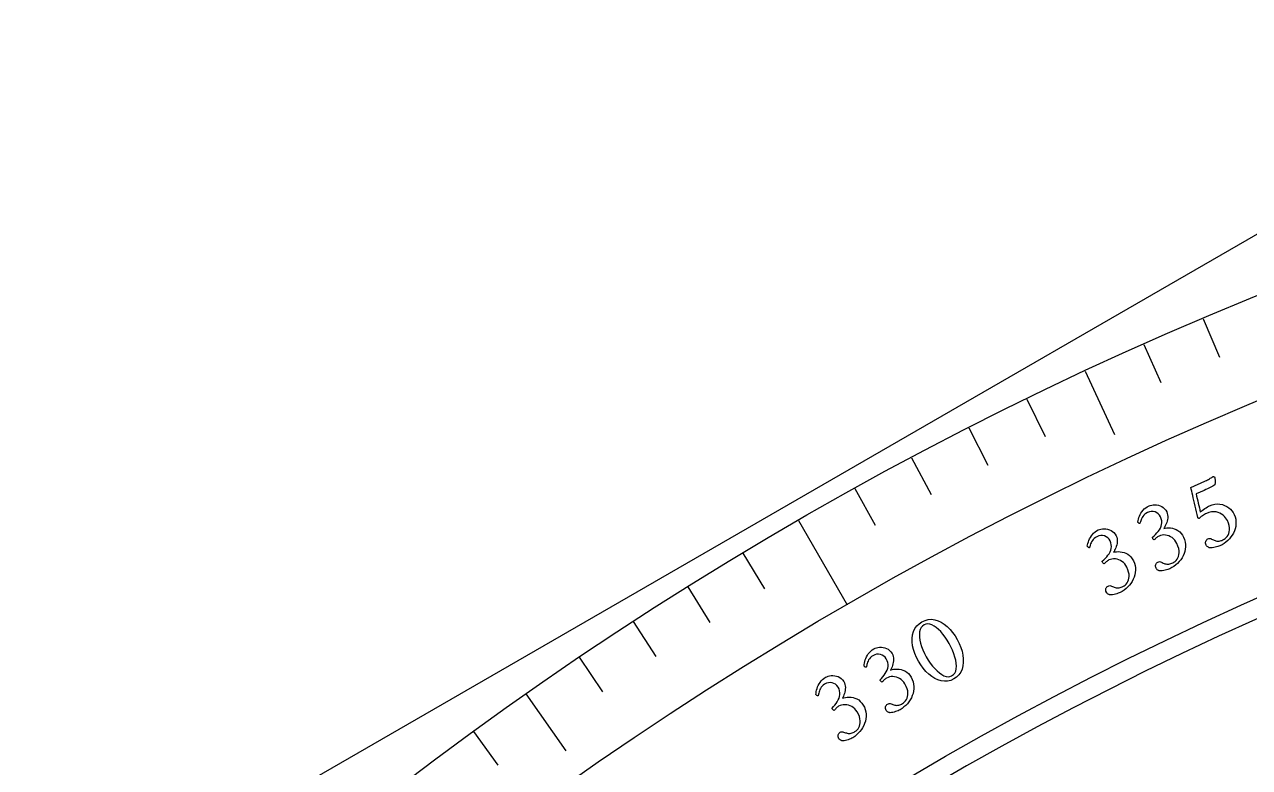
# Model space of a CAD drawing. Header units: millimetres. Extents: x -105 to 105, y -105 to 128.
# Drawn here: x -74.06 to -39.51, y 83.49 to 104.46 of the extents above; entities that cross this region are included whole.
import ezdxf

# ---------------------------------------------------------------- set-up
doc = ezdxf.new("R2010")
doc.units = ezdxf.units.MM
for name, color, linetype in [('CUT_INNER', 6, 'Continuous'), ('CUT_OUTER', 1, 'Continuous'), ('ENGRAVE', 7, 'Continuous'), ('ENGRAVE_FINE', 8, 'Continuous'), ('TEXT', 5, 'Continuous')]:
    doc.layers.add(name, color=color, linetype=linetype)

msp = doc.modelspace()

# ---------------------------------------------------------------- linework, layer by layer
at = {"layer": 'CUT_INNER'}
msp.add_arc((0, 0), 96.075, 98.085938, 87.539062, dxfattribs=at)
at = {"layer": 'CUT_OUTER'}
msp.add_lwpolyline([(30.8079, 103.6071), (32.4928, 102.4838), (76.8653, 76.8653), (105, 28.1347), (105, -28.1347), (76.8653, -76.8653), (28.1347, -105), (-28.1347, -105), (-76.8653, -76.8653), (-105, -28.1347), (-105, 28.1347), (-76.8653, 76.8653), (-32.6892, 102.3704), (-32.4055, 102.6778), (-32.4029, 102.6804), (-32.3998, 102.6824), (-30.8138, 103.6069)], dxfattribs=at)
at = {"layer": 'ENGRAVE'}
for points in [[(-44.1486, 94.677), (-43.3188, 92.8975)], [(-52.2323, 90.4689), (-50.8578, 88.0883)], [(-59.9184, 85.5723), (-58.7922, 83.9639)]]:
    msp.add_lwpolyline(points, dxfattribs=at)
for radius in [104.4645, 101.7156, 96.6105]:
    msp.add_circle((0, 0), radius, dxfattribs=at)
at = {"layer": 'ENGRAVE_FINE'}
for points in [[(-40.8175, 96.1601), (-40.3572, 95.0756)], [(-42.4895, 95.4331), (-42.0104, 94.3568)], [(-45.7942, 93.8921), (-45.2778, 92.8332)], [(-47.4259, 93.0786), (-46.891, 92.0289)], [(-49.0431, 92.2367), (-48.49, 91.1965)], [(-50.6454, 91.3667), (-50.0742, 90.3363)], [(-53.8032, 89.5436), (-53.1964, 88.5337)], [(-55.3578, 88.5909), (-54.7335, 87.5918)], [(-56.8954, 87.6113), (-56.2538, 86.6233)], [(-58.4158, 86.605), (-57.757, 85.6283)], [(-61.4027, 84.5136), (-60.7102, 83.5605)]]:
    msp.add_lwpolyline(points, dxfattribs=at)
at = {"layer": 'TEXT'}
for points in [[(-40.6439, 90.8795), (-40.5666, 90.9087), (-40.4914, 90.9266), (-40.4182, 90.933), (-40.3471, 90.9281), (-40.2791, 90.9138), (-40.2154, 90.8921), (-40.1559, 90.8631), (-40.1007, 90.8268), (-40.0512, 90.7848), (-40.0087, 90.7386), (-39.9733, 90.6883), (-39.9449, 90.634), (-39.9196, 90.5668), (-39.9029, 90.4996), (-39.8948, 90.4325), (-39.8954, 90.3653), (-39.9034, 90.2992), (-39.9178, 90.235), (-39.9387, 90.1728), (-39.966, 90.1125), (-39.9989, 90.0548), (-40.0366, 90.0004), (-40.0791, 89.9492), (-40.1264, 89.9013), (-40.1775, 89.8574), (-40.2316, 89.8181), (-40.2885, 89.7835), (-40.3483, 89.7537), (-40.3756, 89.7425), (-40.4068, 89.7317), (-40.4421, 89.7214), (-40.4814, 89.7114), (-40.5222, 89.7032), (-40.5622, 89.6979), (-40.6013, 89.6956), (-40.6396, 89.6963), (-40.648, 89.6989), (-40.659, 89.7036), (-40.6725, 89.7104), (-40.6885, 89.7192), (-40.7046, 89.7299), (-40.7182, 89.7421), (-40.7292, 89.7558), (-40.7378, 89.7711), (-40.7478, 89.7988), (-40.7525, 89.8257), (-40.7518, 89.8518), (-40.7457, 89.8771), (-40.7353, 89.9002), (-40.7218, 89.9194), (-40.7052, 89.9348), (-40.6854, 89.9463), (-40.659, 89.9552), (-40.633, 89.9575), (-40.6075, 89.9534), (-40.5826, 89.9428), (-40.5581, 89.9296), (-40.5339, 89.9177), (-40.5101, 89.9069), (-40.4867, 89.8975), (-40.4593, 89.889), (-40.4314, 89.8841), (-40.4029, 89.883), (-40.3739, 89.8854), (-40.345, 89.8906), (-40.3172, 89.8976), (-40.2904, 89.9063), (-40.2645, 89.9168), (-40.2309, 89.9347), (-40.1992, 89.9577), (-40.1695, 89.9855), (-40.1418, 90.0183), (-40.1179, 90.056), (-40.0996, 90.0989), (-40.087, 90.1469), (-40.0801, 90.2), (-40.0807, 90.2581), (-40.0906, 90.3211), (-40.1099, 90.3889), (-40.1385, 90.4616), (-40.1598, 90.5025), (-40.1866, 90.5419), (-40.219, 90.5798), (-40.257, 90.6163), (-40.3002, 90.6489), (-40.3481, 90.6754), (-40.4008, 90.6957), (-40.4582, 90.7099), (-40.5202, 90.7153), (-40.5864, 90.7094), (-40.6567, 90.692), (-40.7313, 90.6633), (-40.7544, 90.652), (-40.7804, 90.6376), (-40.8095, 90.62), (-40.8415, 90.5992), (-40.8725, 90.5777), (-40.8981, 90.5579), (-40.9185, 90.54), (-40.9336, 90.5238), (-40.9379, 90.5227), (-40.9427, 90.5233), (-40.948, 90.5254), (-40.9539, 90.5291), (-40.9596, 90.5339), (-40.9645, 90.5392), (-40.9687, 90.5451), (-40.9721, 90.5515), (-40.9906, 90.6318), (-41.0091, 90.712), (-41.0275, 90.7923), (-41.0459, 90.8726), (-41.064, 90.9516), (-41.0815, 91.0278), (-41.0982, 91.1012), (-41.1144, 91.172), (-41.1296, 91.2381), (-41.1438, 91.2976), (-41.1568, 91.3507), (-41.1686, 91.3972), (-40.7777, 91.5722), (-40.7505, 91.5847), (-40.7233, 91.5981), (-40.696, 91.6122), (-40.6687, 91.6271), (-40.6425, 91.642), (-40.6189, 91.6561), (-40.5976, 91.6692), (-40.5788, 91.6814), (-40.5635, 91.6917), (-40.5525, 91.6991), (-40.5459, 91.7035), (-40.5437, 91.705), (-40.5355, 91.704), (-40.5279, 91.7032), (-40.5209, 91.7024), (-40.5147, 91.7018), (-40.5092, 91.7006), (-40.5045, 91.6982), (-40.5008, 91.6946), (-40.498, 91.6899), (-40.4961, 91.684), (-40.494, 91.6744), (-40.4917, 91.661), (-40.4891, 91.644), (-40.4868, 91.6245), (-40.4851, 91.6037), (-40.4841, 91.5815), (-40.4837, 91.5581), (-40.4843, 91.5346), (-40.4864, 91.512), (-40.4899, 91.4904), (-40.4949, 91.4697), (-40.5222, 91.4544), (-40.5522, 91.4379), (-40.5849, 91.4201), (-40.6203, 91.4012), (-40.659, 91.3812), (-40.7012, 91.3604), (-40.7472, 91.3387), (-40.7969, 91.3161), (-41.0189, 91.2166), (-41.0044, 91.152), (-40.9895, 91.0869), (-40.9741, 91.0215), (-40.9584, 90.9556), (-40.9428, 90.8902), (-40.9281, 90.8263), (-40.9142, 90.7638), (-40.9012, 90.7028), (-40.8768, 90.7261), (-40.8478, 90.7506), (-40.8142, 90.776), (-40.7761, 90.8025), (-40.7374, 90.8276), (-40.7025, 90.8488), (-40.6713, 90.8661), (-40.6439, 90.8795)], [(-42.3482, 90.8793), (-42.3125, 90.893), (-42.2729, 90.9026), (-42.2293, 90.9082), (-42.1819, 90.9097), (-42.1329, 90.9062), (-42.0846, 90.8969), (-42.0372, 90.8817), (-41.9906, 90.8607), (-41.947, 90.8331), (-41.9089, 90.7982), (-41.8762, 90.7558), (-41.8489, 90.7062), (-41.8328, 90.6645), (-41.8227, 90.6221), (-41.8186, 90.5789), (-41.8204, 90.535), (-41.8268, 90.4914), (-41.8362, 90.4492), (-41.8487, 90.4085), (-41.8643, 90.3691), (-41.8812, 90.3321), (-41.8979, 90.2985), (-41.9143, 90.2682), (-41.9304, 90.2413), (-41.8886, 90.2512), (-41.8431, 90.2567), (-41.794, 90.2578), (-41.7413, 90.2545), (-41.6872, 90.2459), (-41.6341, 90.2309), (-41.5819, 90.2095), (-41.5308, 90.1819), (-41.4828, 90.1469), (-41.4401, 90.1036), (-41.4027, 90.052), (-41.3706, 89.9921), (-41.3442, 89.9254), (-41.3265, 89.8585), (-41.3174, 89.7914), (-41.3168, 89.7243), (-41.3238, 89.658), (-41.3372, 89.5936), (-41.3571, 89.5311), (-41.3835, 89.4704), (-41.4154, 89.4122), (-41.4523, 89.3572), (-41.494, 89.3054), (-41.5405, 89.2567), (-41.591, 89.212), (-41.6443, 89.1718), (-41.7007, 89.1364), (-41.76, 89.1056), (-41.7871, 89.094), (-41.8183, 89.0827), (-41.8534, 89.0718), (-41.8925, 89.0612), (-41.9331, 89.0523), (-41.973, 89.0464), (-42.0121, 89.0435), (-42.0504, 89.0436), (-42.0589, 89.0461), (-42.0699, 89.0506), (-42.0835, 89.0572), (-42.0997, 89.0658), (-42.116, 89.0762), (-42.1297, 89.0881), (-42.141, 89.1017), (-42.1497, 89.1168), (-42.1602, 89.1444), (-42.1653, 89.1712), (-42.165, 89.1973), (-42.1593, 89.2227), (-42.1493, 89.2459), (-42.1361, 89.2654), (-42.1197, 89.281), (-42.1002, 89.2929), (-42.0738, 89.3021), (-42.0479, 89.3049), (-42.0224, 89.3012), (-41.9973, 89.291), (-41.9726, 89.2782), (-41.9482, 89.2666), (-41.9243, 89.2563), (-41.9007, 89.2472), (-41.8732, 89.2391), (-41.8452, 89.2347), (-41.8167, 89.234), (-41.7877, 89.2369), (-41.759, 89.2426), (-41.7312, 89.25), (-41.7046, 89.2591), (-41.6789, 89.27), (-41.6455, 89.2885), (-41.6142, 89.3119), (-41.5849, 89.3402), (-41.5577, 89.3734), (-41.5344, 89.4115), (-41.5169, 89.4547), (-41.505, 89.5029), (-41.4989, 89.5561), (-41.5004, 89.6142), (-41.5113, 89.677), (-41.5317, 89.7445), (-41.5615, 89.8168), (-41.5884, 89.8671), (-41.6199, 89.9115), (-41.6559, 89.9499), (-41.6965, 89.9824), (-41.7401, 90.009), (-41.7854, 90.0298), (-41.8322, 90.0448), (-41.8807, 90.0539), (-41.9291, 90.0569), (-41.9759, 90.0533), (-42.0211, 90.0432), (-42.0646, 90.0265), (-42.0857, 90.0156), (-42.1061, 90.003), (-42.126, 89.9887), (-42.1452, 89.9726), (-42.1631, 89.9567), (-42.1789, 89.943), (-42.1928, 89.9314), (-42.2045, 89.9221), (-42.2168, 89.9299), (-42.2275, 89.9397), (-42.2366, 89.9514), (-42.2443, 89.965), (-42.248, 89.9738), (-42.2504, 89.9816), (-42.2515, 89.9884), (-42.2514, 89.9941), (-42.2063, 90.0317), (-42.1639, 90.0716), (-42.1242, 90.1139), (-42.0872, 90.1585), (-42.0546, 90.205), (-42.0282, 90.2529), (-42.0078, 90.3022), (-41.9936, 90.3528), (-41.987, 90.4047), (-41.9897, 90.4578), (-42.0018, 90.512), (-42.0231, 90.5674), (-42.0507, 90.6151), (-42.0854, 90.6542), (-42.1272, 90.6848), (-42.1761, 90.7068), (-42.229, 90.719), (-42.283, 90.7201), (-42.338, 90.7103), (-42.394, 90.6894), (-42.4333, 90.6681), (-42.4675, 90.6432), (-42.4969, 90.6148), (-42.5212, 90.5828), (-42.5414, 90.5496), (-42.5582, 90.5176), (-42.5717, 90.4867), (-42.5818, 90.457), (-42.5897, 90.4304), (-42.5965, 90.4091), (-42.6023, 90.3929), (-42.607, 90.3818), (-42.6129, 90.3804), (-42.6199, 90.3814), (-42.628, 90.3847), (-42.6372, 90.3903), (-42.6463, 90.3974), (-42.654, 90.4051), (-42.6604, 90.4134), (-42.6655, 90.4224), (-42.6582, 90.4629), (-42.6479, 90.5042), (-42.6344, 90.5463), (-42.6178, 90.5893), (-42.5978, 90.6322), (-42.5742, 90.6739), (-42.547, 90.7144), (-42.5161, 90.7539), (-42.4811, 90.7908), (-42.4414, 90.8241), (-42.3971, 90.8536), (-42.3482, 90.8793)], [(-43.7775, 90.1995), (-43.742, 90.2138), (-43.7025, 90.224), (-43.6591, 90.2303), (-43.6117, 90.2325), (-43.5626, 90.2298), (-43.5142, 90.2213), (-43.4665, 90.2069), (-43.4196, 90.1866), (-43.3756, 90.1597), (-43.337, 90.1253), (-43.3036, 90.0835), (-43.2755, 90.0343), (-43.2588, 89.9929), (-43.248, 89.9506), (-43.2432, 89.9075), (-43.2443, 89.8635), (-43.25, 89.8199), (-43.2588, 89.7776), (-43.2706, 89.7366), (-43.2856, 89.697), (-43.3019, 89.6598), (-43.318, 89.6259), (-43.3339, 89.5953), (-43.3496, 89.5682), (-43.308, 89.5788), (-43.2626, 89.585), (-43.2136, 89.5868), (-43.1608, 89.5844), (-43.1066, 89.5766), (-43.0532, 89.5624), (-43.0007, 89.5419), (-42.9491, 89.5151), (-42.9006, 89.4809), (-42.8572, 89.4382), (-42.819, 89.3872), (-42.786, 89.3279), (-42.7586, 89.2615), (-42.7398, 89.1949), (-42.7296, 89.1281), (-42.728, 89.0609), (-42.7339, 88.9946), (-42.7464, 88.93), (-42.7652, 88.8671), (-42.7906, 88.806), (-42.8217, 88.7473), (-42.8576, 88.6917), (-42.8985, 88.6393), (-42.9443, 88.5899), (-42.994, 88.5443), (-43.0468, 88.5034), (-43.1025, 88.467), (-43.1614, 88.4353), (-43.1883, 88.4233), (-43.2192, 88.4115), (-43.2542, 88.4), (-43.2931, 88.3889), (-43.3336, 88.3793), (-43.3734, 88.3728), (-43.4125, 88.3692), (-43.4508, 88.3687), (-43.4593, 88.3711), (-43.4704, 88.3754), (-43.4841, 88.3818), (-43.5004, 88.3901), (-43.5168, 88.4003), (-43.5307, 88.412), (-43.5422, 88.4254), (-43.5512, 88.4404), (-43.5621, 88.4677), (-43.5677, 88.4945), (-43.5678, 88.5206), (-43.5625, 88.5461), (-43.5529, 88.5695), (-43.54, 88.5891), (-43.5238, 88.605), (-43.5044, 88.6172), (-43.4783, 88.6269), (-43.4524, 88.6301), (-43.4268, 88.6267), (-43.4015, 88.617), (-43.3766, 88.6045), (-43.3521, 88.5933), (-43.328, 88.5834), (-43.3043, 88.5746), (-43.2766, 88.567), (-43.2486, 88.5631), (-43.22, 88.5628), (-43.1911, 88.5662), (-43.1625, 88.5723), (-43.1349, 88.5801), (-43.1083, 88.5897), (-43.0828, 88.6009), (-43.0497, 88.62), (-43.0188, 88.6439), (-42.99, 88.6726), (-42.9633, 88.7063), (-42.9406, 88.7448), (-42.9238, 88.7882), (-42.9127, 88.8366), (-42.9074, 88.8899), (-42.9098, 88.9479), (-42.9217, 89.0105), (-42.9431, 89.0777), (-42.9741, 89.1495), (-43.0018, 89.1994), (-43.034, 89.2433), (-43.0706, 89.2812), (-43.1117, 89.313), (-43.1557, 89.3389), (-43.2013, 89.359), (-43.2484, 89.3732), (-43.297, 89.3816), (-43.3454, 89.3838), (-43.3922, 89.3795), (-43.4372, 89.3686), (-43.4805, 89.3513), (-43.5014, 89.3401), (-43.5216, 89.3272), (-43.5412, 89.3125), (-43.5602, 89.2961), (-43.5778, 89.2799), (-43.5935, 89.266), (-43.6071, 89.2542), (-43.6187, 89.2446), (-43.6311, 89.2523), (-43.6419, 89.2619), (-43.6513, 89.2735), (-43.6591, 89.287), (-43.663, 89.2957), (-43.6655, 89.3035), (-43.6668, 89.3102), (-43.6667, 89.316), (-43.6222, 89.3543), (-43.5805, 89.3949), (-43.5414, 89.4377), (-43.5052, 89.483), (-43.4733, 89.53), (-43.4476, 89.5782), (-43.428, 89.6278), (-43.4146, 89.6787), (-43.4088, 89.7307), (-43.4124, 89.7837), (-43.4253, 89.8377), (-43.4474, 89.8927), (-43.4758, 89.94), (-43.5112, 89.9786), (-43.5534, 90.0085), (-43.6027, 90.0297), (-43.6558, 90.0411), (-43.7098, 90.0414), (-43.7646, 90.0307), (-43.8203, 90.0089), (-43.8592, 89.987), (-43.8931, 89.9616), (-43.9219, 89.9327), (-43.9458, 89.9003), (-43.9654, 89.8668), (-43.9817, 89.8345), (-43.9947, 89.8034), (-44.0043, 89.7736), (-44.0118, 89.7469), (-44.0183, 89.7254), (-44.0238, 89.7091), (-44.0284, 89.698), (-44.0343, 89.6965), (-44.0413, 89.6974), (-44.0495, 89.7005), (-44.0587, 89.706), (-44.0679, 89.7129), (-44.0758, 89.7205), (-44.0823, 89.7287), (-44.0875, 89.7376), (-44.0809, 89.7782), (-44.0712, 89.8197), (-44.0584, 89.862), (-44.0425, 89.9053), (-44.0232, 89.9485), (-44.0002, 89.9905), (-43.9736, 90.0315), (-43.9434, 90.0714), (-43.9089, 90.1089), (-43.8698, 90.1428), (-43.826, 90.173), (-43.7775, 90.1995)], [(-48.7526, 87.6072), (-48.6625, 87.6482), (-48.5718, 87.6714), (-48.4804, 87.6769), (-48.3884, 87.6646), (-48.2974, 87.6368), (-48.2088, 87.5955), (-48.1227, 87.541), (-48.0392, 87.4731), (-47.9596, 87.3941), (-47.8857, 87.3065), (-47.8174, 87.2101), (-47.7546, 87.105), (-47.6998, 86.9955), (-47.6555, 86.886), (-47.6216, 86.7764), (-47.598, 86.6667), (-47.5856, 86.5596), (-47.5854, 86.4575), (-47.5972, 86.3605), (-47.6211, 86.2685), (-47.6581, 86.1842), (-47.7093, 86.1102), (-47.7747, 86.0465), (-47.8544, 85.9931), (-47.9396, 85.9548), (-48.0268, 85.9335), (-48.1161, 85.9293), (-48.2075, 85.9422), (-48.2989, 85.97), (-48.3882, 86.0107), (-48.4755, 86.0644), (-48.5607, 86.131), (-48.642, 86.2085), (-48.7176, 86.2949), (-48.7876, 86.3902), (-48.8518, 86.4944), (-48.908, 86.6032), (-48.9536, 86.7122), (-48.9888, 86.8214), (-49.0134, 86.9309), (-49.0264, 87.0381), (-49.0267, 87.1404), (-49.0144, 87.2377), (-48.9895, 87.3302), (-48.9512, 87.415), (-48.8989, 87.4894), (-48.8327, 87.5535), (-48.7526, 87.6072)], [(-48.6882, 87.522), (-48.7362, 87.4874), (-48.7738, 87.4428), (-48.8008, 87.3883), (-48.8174, 87.3238), (-48.8243, 87.2516), (-48.8222, 87.1736), (-48.811, 87.0899), (-48.7909, 87.0004), (-48.7625, 86.9074), (-48.7263, 86.8128), (-48.6825, 86.7166), (-48.631, 86.6188), (-48.5749, 86.5249), (-48.5159, 86.4379), (-48.4541, 86.3578), (-48.3894, 86.2846), (-48.3238, 86.2198), (-48.2591, 86.1653), (-48.1954, 86.1209), (-48.1326, 86.0868), (-48.0723, 86.0645), (-48.0161, 86.056), (-47.964, 86.0611), (-47.916, 86.0798), (-47.8657, 86.116), (-47.8271, 86.162), (-47.8001, 86.2179), (-47.7849, 86.2836), (-47.7801, 86.3571), (-47.7846, 86.4365), (-47.7982, 86.5216), (-47.8211, 86.6126), (-47.8519, 86.7069), (-47.8893, 86.8022), (-47.9333, 86.8985), (-47.9838, 86.9957), (-48.0396, 87.0908), (-48.0976, 87.1782), (-48.1579, 87.2578), (-48.2204, 87.3297), (-48.2839, 87.3925), (-48.3469, 87.4452), (-48.4093, 87.4876), (-48.4713, 87.5198), (-48.5311, 87.5403), (-48.5872, 87.5475), (-48.6396, 87.5414), (-48.6882, 87.522)], [(-50.1077, 86.8426), (-50.0733, 86.8593), (-50.0347, 86.8724), (-49.9918, 86.8817), (-49.9447, 86.8873), (-49.8955, 86.8882), (-49.8467, 86.8831), (-49.7981, 86.8721), (-49.7498, 86.8553), (-49.704, 86.8316), (-49.663, 86.8), (-49.6268, 86.7607), (-49.5952, 86.7137), (-49.5756, 86.6735), (-49.5618, 86.6321), (-49.5539, 86.5895), (-49.5519, 86.5456), (-49.5545, 86.5016), (-49.5602, 86.4588), (-49.5691, 86.4171), (-49.5811, 86.3765), (-49.5948, 86.3382), (-49.6085, 86.3032), (-49.6222, 86.2717), (-49.6358, 86.2435), (-49.5951, 86.257), (-49.5503, 86.2664), (-49.5015, 86.2718), (-49.4486, 86.2731), (-49.394, 86.2692), (-49.3398, 86.2588), (-49.286, 86.2421), (-49.2326, 86.2191), (-49.1817, 86.1884), (-49.1354, 86.149), (-49.0937, 86.1009), (-49.0565, 86.044), (-49.0244, 85.9798), (-49.0009, 85.9147), (-48.986, 85.8487), (-48.9796, 85.7819), (-48.9808, 85.7153), (-48.9885, 85.6499), (-49.0029, 85.5859), (-49.0238, 85.5231), (-49.0506, 85.4624), (-49.0825, 85.4044), (-49.1195, 85.3491), (-49.1617, 85.2966), (-49.208, 85.2476), (-49.2577, 85.203), (-49.3108, 85.1627), (-49.3672, 85.1269), (-49.3932, 85.113), (-49.4232, 85.099), (-49.4572, 85.0851), (-49.4952, 85.0712), (-49.535, 85.0587), (-49.5742, 85.0494), (-49.6129, 85.0431), (-49.6511, 85.0398), (-49.6597, 85.0416), (-49.6711, 85.0451), (-49.6852, 85.0505), (-49.7021, 85.0576), (-49.7192, 85.0666), (-49.7339, 85.0773), (-49.7463, 85.0898), (-49.7564, 85.1041), (-49.7692, 85.1306), (-49.7767, 85.1569), (-49.7786, 85.183), (-49.7752, 85.2088), (-49.7672, 85.2328), (-49.7558, 85.2533), (-49.7408, 85.2703), (-49.7223, 85.2838), (-49.6969, 85.2953), (-49.6714, 85.3004), (-49.6456, 85.2989), (-49.6197, 85.2909), (-49.594, 85.2803), (-49.5687, 85.2709), (-49.5439, 85.2627), (-49.5197, 85.2557), (-49.4915, 85.25), (-49.4633, 85.2481), (-49.4348, 85.2499), (-49.4062, 85.2553), (-49.3781, 85.2634), (-49.3511, 85.2732), (-49.3253, 85.2846), (-49.3007, 85.2977), (-49.269, 85.3191), (-49.2399, 85.3451), (-49.2132, 85.3759), (-49.189, 85.4113), (-49.1691, 85.4513), (-49.1554, 85.4959), (-49.1478, 85.5449), (-49.1463, 85.5984), (-49.1529, 85.6562), (-49.1692, 85.7178), (-49.1954, 85.7833), (-49.2314, 85.8527), (-49.2626, 85.9005), (-49.2978, 85.9419), (-49.337, 85.9771), (-49.3803, 86.0059), (-49.4261, 86.0286), (-49.473, 86.0454), (-49.521, 86.0562), (-49.57, 86.0611), (-49.6185, 86.0599), (-49.6648, 86.0522), (-49.7089, 86.0382), (-49.7509, 86.0177), (-49.7709, 86.0051), (-49.7902, 85.9907), (-49.8087, 85.9747), (-49.8265, 85.957), (-49.8429, 85.9396), (-49.8575, 85.9246), (-49.8702, 85.9119), (-49.8812, 85.9015), (-49.894, 85.9083), (-49.9055, 85.9171), (-49.9157, 85.9279), (-49.9245, 85.9409), (-49.9289, 85.9493), (-49.932, 85.9569), (-49.9338, 85.9635), (-49.9341, 85.9692), (-49.8925, 86.0106), (-49.8537, 86.0541), (-49.8179, 86.0996), (-49.7849, 86.1473), (-49.7565, 86.1965), (-49.7343, 86.2465), (-49.7183, 86.2973), (-49.7085, 86.349), (-49.7065, 86.4013), (-49.7139, 86.4539), (-49.7306, 86.5069), (-49.7566, 86.5602), (-49.7883, 86.6053), (-49.8263, 86.6412), (-49.8706, 86.668), (-49.9212, 86.6857), (-49.975, 86.6933), (-50.0289, 86.6897), (-50.0828, 86.6751), (-50.1368, 86.6494), (-50.174, 86.6248), (-50.206, 86.597), (-50.2327, 86.5661), (-50.2542, 86.5321), (-50.2714, 86.4973), (-50.2854, 86.4639), (-50.2961, 86.432), (-50.3036, 86.4015), (-50.3091, 86.3744), (-50.3141, 86.3525), (-50.3184, 86.3358), (-50.3222, 86.3244), (-50.3279, 86.3225), (-50.335, 86.3229), (-50.3434, 86.3255), (-50.353, 86.3302), (-50.3627, 86.3365), (-50.371, 86.3435), (-50.3781, 86.3513), (-50.384, 86.3598), (-50.3803, 86.4007), (-50.3735, 86.4428), (-50.3638, 86.4859), (-50.351, 86.5302), (-50.3348, 86.5746), (-50.315, 86.6183), (-50.2914, 86.661), (-50.264, 86.703), (-50.2324, 86.7429), (-50.1957, 86.7794), (-50.1542, 86.8127), (-50.1077, 86.8426)], [(-51.4723, 86.0408), (-51.4382, 86.0581), (-51.3998, 86.0717), (-51.357, 86.0818), (-51.31, 86.0881), (-51.2609, 86.0897), (-51.2119, 86.0854), (-51.1632, 86.0752), (-51.1146, 86.0591), (-51.0685, 86.0362), (-51.027, 86.0053), (-50.9901, 85.9666), (-50.9579, 85.92), (-50.9376, 85.8801), (-50.9232, 85.839), (-50.9146, 85.7965), (-50.9119, 85.7526), (-50.9137, 85.7086), (-50.9188, 85.6657), (-50.927, 85.6239), (-50.9384, 85.5831), (-50.9515, 85.5446), (-50.9646, 85.5094), (-50.9778, 85.4776), (-50.991, 85.4492), (-50.9505, 85.4633), (-50.9058, 85.4735), (-50.8571, 85.4796), (-50.8043, 85.4818), (-50.7496, 85.4787), (-50.6953, 85.4693), (-50.6412, 85.4534), (-50.5875, 85.4312), (-50.5361, 85.4013), (-50.4892, 85.3626), (-50.4467, 85.3152), (-50.4086, 85.2589), (-50.3755, 85.1952), (-50.351, 85.1305), (-50.335, 85.0648), (-50.3276, 84.998), (-50.3277, 84.9314), (-50.3344, 84.866), (-50.3478, 84.8017), (-50.3677, 84.7386), (-50.3936, 84.6775), (-50.4245, 84.619), (-50.4607, 84.5631), (-50.502, 84.5099), (-50.5475, 84.4602), (-50.5965, 84.4148), (-50.6489, 84.3737), (-50.7048, 84.337), (-50.7306, 84.3227), (-50.7603, 84.3083), (-50.7941, 84.2938), (-50.8319, 84.2793), (-50.8715, 84.2662), (-50.9106, 84.2562), (-50.9492, 84.2493), (-50.9873, 84.2455), (-50.9959, 84.2471), (-51.0074, 84.2505), (-51.0216, 84.2556), (-51.0386, 84.2625), (-51.0558, 84.2711), (-51.0707, 84.2816), (-51.0833, 84.294), (-51.0936, 84.3081), (-51.1068, 84.3344), (-51.1147, 84.3606), (-51.1171, 84.3866), (-51.114, 84.4125), (-51.1065, 84.4366), (-51.0953, 84.4572), (-51.0806, 84.4745), (-51.0624, 84.4883), (-51.0372, 84.5002), (-51.0117, 84.5057), (-50.9859, 84.5046), (-50.9599, 84.497), (-50.934, 84.4868), (-50.9085, 84.4778), (-50.8837, 84.47), (-50.8593, 84.4634), (-50.8311, 84.4582), (-50.8028, 84.4567), (-50.7743, 84.4589), (-50.7458, 84.4648), (-50.7178, 84.4734), (-50.691, 84.4836), (-50.6654, 84.4954), (-50.641, 84.5089), (-50.6097, 84.5307), (-50.5809, 84.5572), (-50.5547, 84.5884), (-50.5311, 84.6242), (-50.5118, 84.6646), (-50.4988, 84.7093), (-50.492, 84.7584), (-50.4914, 84.812), (-50.4989, 84.8696), (-50.5162, 84.9309), (-50.5434, 84.996), (-50.5804, 85.0648), (-50.6124, 85.1121), (-50.6483, 85.1531), (-50.6881, 85.1876), (-50.7318, 85.2157), (-50.7779, 85.2377), (-50.8251, 85.2537), (-50.8732, 85.2638), (-50.9223, 85.2679), (-50.9708, 85.2659), (-51.017, 85.2575), (-51.0609, 85.2428), (-51.1025, 85.2217), (-51.1223, 85.2087), (-51.1414, 85.1941), (-51.1596, 85.1778), (-51.1771, 85.1598), (-51.1933, 85.1421), (-51.2076, 85.1269), (-51.2202, 85.114), (-51.2309, 85.1034), (-51.2439, 85.11), (-51.2555, 85.1186), (-51.2659, 85.1293), (-51.2749, 85.1421), (-51.2795, 85.1505), (-51.2827, 85.158), (-51.2845, 85.1646), (-51.2849, 85.1703), (-51.2439, 85.2123), (-51.2059, 85.2564), (-51.1708, 85.3025), (-51.1386, 85.3507), (-51.1109, 85.4003), (-51.0895, 85.4507), (-51.0743, 85.5017), (-51.0654, 85.5536), (-51.0642, 85.6059), (-51.0724, 85.6584), (-51.0899, 85.7111), (-51.1168, 85.764), (-51.1492, 85.8086), (-51.1877, 85.8439), (-51.2324, 85.87), (-51.2833, 85.8869), (-51.3373, 85.8936), (-51.3911, 85.8892), (-51.4448, 85.8737), (-51.4984, 85.8472), (-51.5352, 85.822), (-51.5667, 85.7937), (-51.593, 85.7624), (-51.6139, 85.7281), (-51.6305, 85.693), (-51.644, 85.6594), (-51.6542, 85.6273), (-51.6612, 85.5967), (-51.6663, 85.5695), (-51.6709, 85.5475), (-51.675, 85.5308), (-51.6785, 85.5193), (-51.6843, 85.5174), (-51.6913, 85.5176), (-51.6997, 85.52), (-51.7095, 85.5246), (-51.7192, 85.5308), (-51.7277, 85.5376), (-51.7349, 85.5453), (-51.7409, 85.5537), (-51.7378, 85.5947), (-51.7318, 85.6368), (-51.7227, 85.6802), (-51.7106, 85.7246), (-51.6952, 85.7693), (-51.676, 85.8132), (-51.6531, 85.8564), (-51.6264, 85.8988), (-51.5954, 85.9391), (-51.5593, 85.9763), (-51.5183, 86.0102), (-51.4723, 86.0408)]]:
    msp.add_lwpolyline(points, close=True, dxfattribs=at)

doc.saveas('drawing.dxf')
